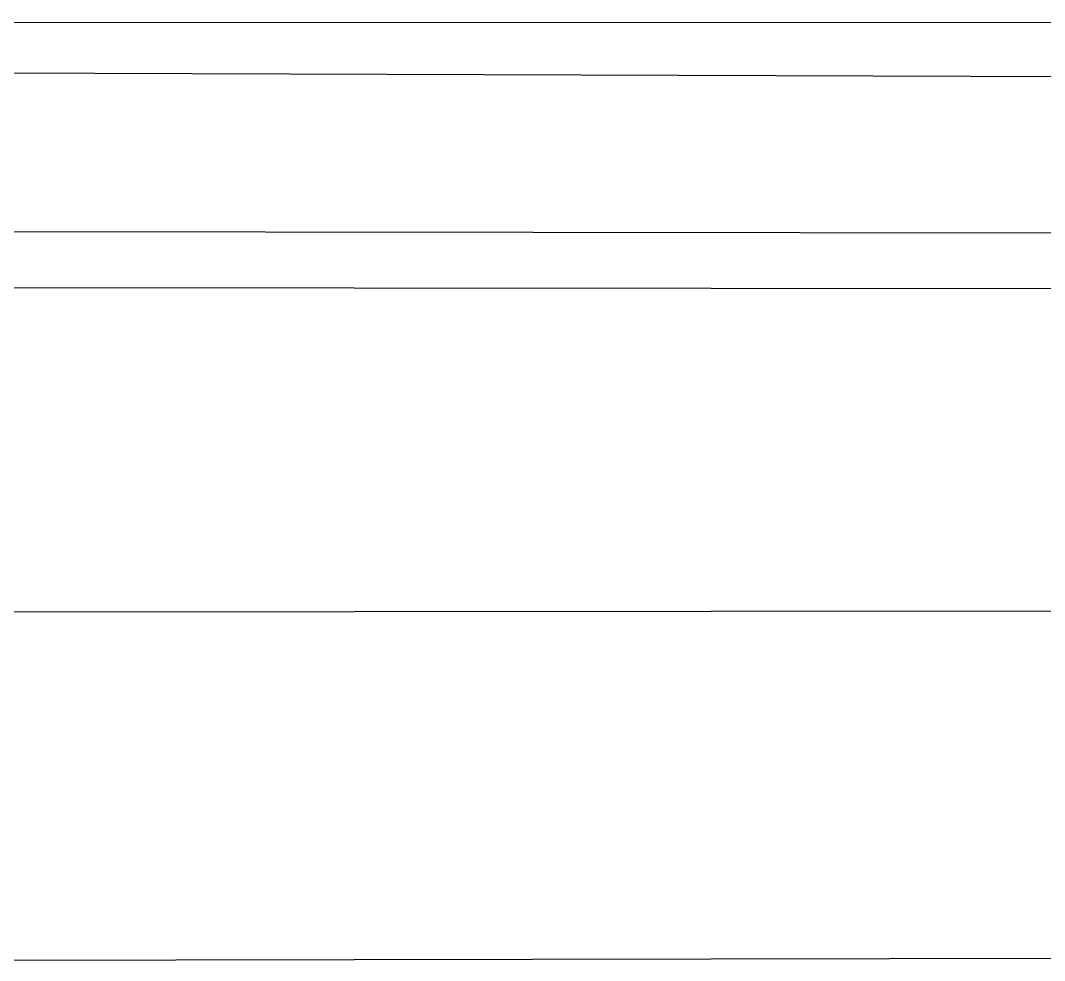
# Model space of a CAD drawing. Header units: inches. Extents: x 17 to 4615, y 5 to 3256.
# Drawn here: x 751.449 to 752.328, y 2595.745 to 2596.552 of the extents above; entities that cross this region are included whole.
import ezdxf

# ---------------------------------------------------------------- set-up
doc = ezdxf.new("R2010")
doc.units = ezdxf.units.IN
doc.header["$MEASUREMENT"] = 0

msp = doc.modelspace()

# ---------------------------------------------------------------- linework, layer by layer
for p, q in [((751.17021, 2596.55051), (755.7324, 2596.55231)), ((755.7324, 2596.49143), (751.20323, 2596.50797)), ((751.28932, 2596.37134), (755.7324, 2596.3646)), ((751.31346, 2596.32316), (755.7324, 2596.318)), ((755.7324, 2596.04811), (751.41477, 2596.0441)), ((755.7324, 2595.75232), (751.41313, 2595.74469))]:
    msp.add_line(p, q)

doc.saveas('drawing.dxf')
